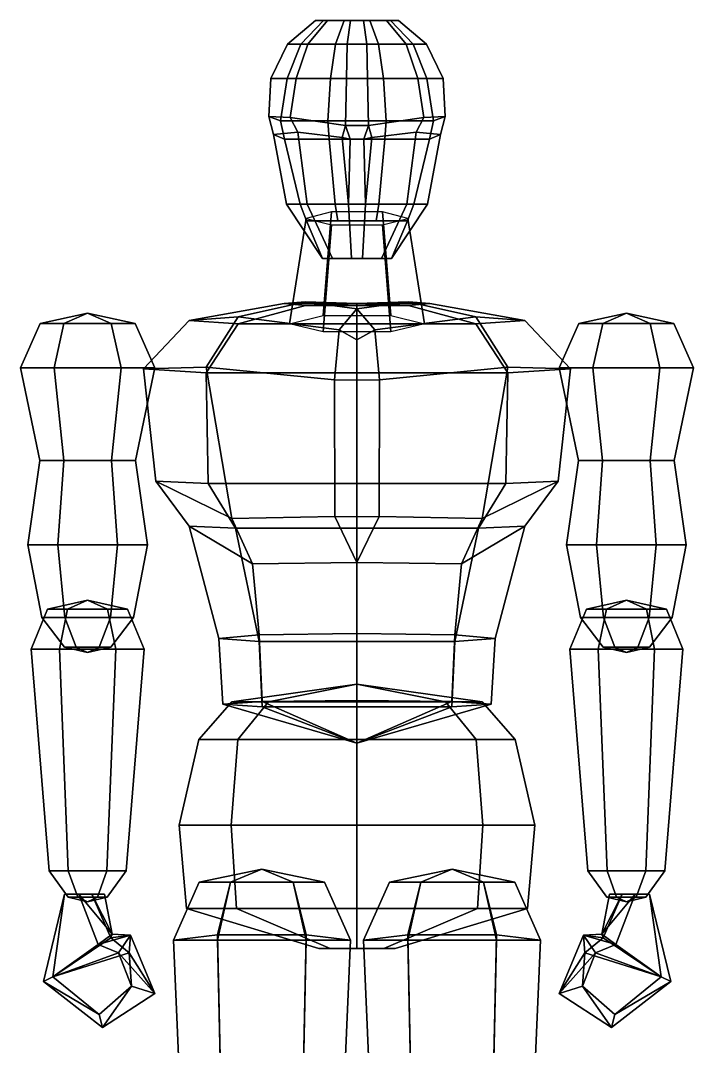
# Model space of a CAD drawing. Header units: metres. Extents: x -4.1 to 4.1, y -15.2 to 7.8.
# Drawn here: x -4.09 to 4.09, y -4.64 to 7.83 of the extents above; entities that cross this region are included whole.
import ezdxf

# ---------------------------------------------------------------- set-up
doc = ezdxf.new("R2010")
doc.units = ezdxf.units.M

msp = doc.modelspace()

# ---------------------------------------------------------------- linework, layer by layer
at = {"layer": 'Combined_Polyset_3'}
for points in [[(3.067669, -2.784787, 0.214142), (2.975338, -3.270659, 0.128485), (3.380209, -2.784787, -0.570153)], [(3.223172, -2.784787, 0.570153), (2.975338, -3.270659, 0.128485), (3.067669, -2.784787, 0.214142)], [(2.989149, -3.314965, 0.570153), (2.975338, -3.270659, 0.128485), (3.223172, -2.784787, 0.570153)], [(3.380209, -2.784787, -0.570153), (2.975338, -3.270659, 0.128485), (3.145138, -3.397065, -0.570153)], [(3.223172, -2.784787, 0.570153), (3.552229, -2.784787, 0.570153), (3.695463, -3.791253, 0.570153), (2.989149, -3.314965, 0.570153)], [(3.145138, -3.397065, -0.570153), (3.695463, -3.791253, -0.570153), (3.552229, -2.784787, -0.570153), (3.380209, -2.784787, -0.570153)], [(3.810403, -3.845945), (3.552229, -2.784787, -0.570153), (3.695463, -3.791253, -0.570153)], [(3.552229, -2.784787, -0.570153), (3.810403, -3.845945), (3.552229, -2.784787)], [(3.695463, -3.791253, 0.570153), (3.552229, -2.784787, 0.570153), (3.810403, -3.845945)], [(3.552229, -2.784787), (3.810403, -3.845945), (3.552229, -2.784787, 0.570153)], [(2.752792, -3.283774), (2.45505, -3.992519), (2.898109, -3.498805, -0.570153)], [(2.766749, -3.498805, 0.570153), (2.45505, -3.992519), (2.752792, -3.283774)], [(2.989149, -3.314965, 0.570153), (2.752792, -3.283774), (2.975338, -3.270659, 0.128485)], [(2.975338, -3.270659, 0.128485), (2.752792, -3.283774), (3.145138, -3.397065, -0.570153)], [(2.766749, -3.498805, 0.570153), (2.752792, -3.283774), (2.989149, -3.314965, 0.570153)], [(3.145138, -3.397065, -0.570153), (2.752792, -3.283774), (2.898109, -3.498805, -0.570153)], [(2.989149, -3.314965, 0.570153), (3.695463, -3.791253, 0.570153), (2.766749, -3.498805, 0.570153)], [(2.898109, -3.498805, -0.570153), (3.695463, -3.791253, -0.570153), (3.145138, -3.397065, -0.570153)], [(2.898109, -3.498805, -0.570153), (2.45505, -3.992519), (2.74047, -3.903032, -0.570153)], [(2.74047, -3.903032, 0.570153), (2.45505, -3.992519), (2.766749, -3.498805, 0.570153)], [(2.766749, -3.498805, 0.570153), (3.695463, -3.791253, 0.570153), (3.131837, -4.246665, 0.570153), (2.74047, -3.903032, 0.570153)], [(2.74047, -3.903032, -0.570153), (3.131837, -4.246665, -0.570153), (3.695463, -3.791253, -0.570153), (2.898109, -3.498805, -0.570153)], [(3.093331, -4.405866), (3.810403, -3.845945), (3.131837, -4.246665, -0.570153)], [(3.131837, -4.246665, 0.570153), (3.810403, -3.845945), (3.093331, -4.405866)], [(3.695463, -3.791253, 0.570153), (3.810403, -3.845945), (3.131837, -4.246665, 0.570153)], [(3.131837, -4.246665, -0.570153), (3.810403, -3.845945), (3.695463, -3.791253, -0.570153)], [(2.45505, -3.992519), (3.093331, -4.405866), (2.74047, -3.903032, -0.570153)], [(2.74047, -3.903032, 0.570153), (3.093331, -4.405866), (2.45505, -3.992519)], [(2.74047, -3.903032, -0.570153), (3.093331, -4.405866), (3.131837, -4.246665, -0.570153)], [(3.131837, -4.246665, 0.570153), (3.093331, -4.405866), (2.74047, -3.903032, 0.570153)]]:
    msp.add_3dface(points, dxfattribs=at)
at = {"layer": 'Combined_Polyset_5'}
for points in [[(-0.357317, 7.831259, 0.550503), (-0.596667, 7.543066, 0.752311), (-0.843616, 7.543066, 0.287052), (-0.505203, 7.831259, 0.237625)], [(-0.505203, 7.831259, 0.237625), (-0.843616, 7.543066, 0.287052), (-0.682499, 7.543066, -0.514927), (-0.408718, 7.831259, -0.301691)], [(-0.408718, 7.831259, -0.301691), (-0.682499, 7.543066, -0.514927), (-0.260692, 7.543066, -0.838714), (-0.156116, 7.831259, -0.519431)], [(-0.080975, 7.831259, 0.80308), (-0.119725, 7.543066, 1.127901), (-0.596667, 7.543066, 0.752311), (-0.357317, 7.831259, 0.550503)], [(-0.505203, 7.831259, 0.237625), (0.505203, 7.831259, 0.237625), (0.357317, 7.831259, 0.550503), (-0.357317, 7.831259, 0.550503)], [(-0.408718, 7.831259, -0.301691), (0.408718, 7.831259, -0.301691), (0.505203, 7.831259, 0.237625), (-0.505203, 7.831259, 0.237625)], [(-0.408718, 7.831259, -0.301691), (-0.156116, 7.831259, -0.519431), (0.156116, 7.831259, -0.519431), (0.408718, 7.831259, -0.301691)], [(-0.357317, 7.831259, 0.550503), (0.357317, 7.831259, 0.550503), (0.080975, 7.831259, 0.80308), (-0.080975, 7.831259, 0.80308)], [(-0.156116, 7.831259, -0.519431), (-0.260692, 7.543066, -0.838714), (0.260692, 7.543066, -0.838714), (0.156116, 7.831259, -0.519431)], [(0.080975, 7.831259, 0.80308), (0.119725, 7.543066, 1.127901), (-0.119725, 7.543066, 1.127901), (-0.080975, 7.831259, 0.80308)], [(0.357317, 7.831259, 0.550503), (0.596667, 7.543066, 0.752311), (0.119725, 7.543066, 1.127901), (0.080975, 7.831259, 0.80308)], [(0.156116, 7.831259, -0.519431), (0.260692, 7.543066, -0.838714), (0.682499, 7.543066, -0.514927), (0.408718, 7.831259, -0.301691)], [(0.505203, 7.831259, 0.237625), (0.843616, 7.543066, 0.287052), (0.596667, 7.543066, 0.752311), (0.357317, 7.831259, 0.550503)], [(0.408718, 7.831259, -0.301691), (0.682499, 7.543066, -0.514927), (0.843616, 7.543066, 0.287052), (0.505203, 7.831259, 0.237625)], [(-0.596667, 7.543066, 0.752311), (-0.740268, 7.128165, 0.867774), (-1.04665, 7.128165, 0.320944), (-0.843616, 7.543066, 0.287052)], [(-0.843616, 7.543066, 0.287052), (-1.04665, 7.128165, 0.320944), (-0.846757, 7.128165, -0.621641), (-0.682499, 7.543066, -0.514927)], [(-0.682499, 7.543066, -0.514927), (-0.846757, 7.128165, -0.621641), (-0.323433, 7.128165, -1.002196), (-0.260692, 7.543066, -0.838714)], [(-0.119725, 7.543066, 1.127901), (-0.128285, 7.128165, 1.309214), (-0.740268, 7.128165, 0.867774), (-0.596667, 7.543066, 0.752311)], [(-0.260692, 7.543066, -0.838714), (-0.323433, 7.128165, -1.002196), (0.323433, 7.128165, -1.002196), (0.260692, 7.543066, -0.838714)], [(0.119725, 7.543066, 1.127901), (0.128285, 7.128165, 1.309214), (-0.128285, 7.128165, 1.309214), (-0.119725, 7.543066, 1.127901)], [(0.596667, 7.543066, 0.752311), (0.740268, 7.128165, 0.867774), (0.128285, 7.128165, 1.309214), (0.119725, 7.543066, 1.127901)], [(0.260692, 7.543066, -0.838714), (0.323433, 7.128165, -1.002196), (0.846757, 7.128165, -0.621641), (0.682499, 7.543066, -0.514927)], [(0.843616, 7.543066, 0.287052), (1.04665, 7.128165, 0.320944), (0.740268, 7.128165, 0.867774), (0.596667, 7.543066, 0.752311)], [(0.682499, 7.543066, -0.514927), (0.846757, 7.128165, -0.621641), (1.04665, 7.128165, 0.320944), (0.843616, 7.543066, 0.287052)], [(-0.740268, 7.128165, 0.867774), (-0.810905, 6.652406, 0.867774), (-1.072979, 6.664079, 0.320944), (-1.04665, 7.128165, 0.320944)], [(-1.04665, 7.128165, 0.320944), (-1.072979, 6.664079, 0.320944), (-0.927555, 6.61064, -0.621641), (-0.846757, 7.128165, -0.621641)], [(-0.846757, 7.128165, -0.621641), (-0.927555, 6.61064, -0.621641), (-0.354295, 6.61064, -1.002196), (-0.323433, 7.128165, -1.002196)], [(-0.128285, 7.128165, 1.309214), (-0.140526, 6.554951, 1.309214), (-0.810905, 6.652406, 0.867774), (-0.740268, 7.128165, 0.867774)], [(-0.323433, 7.128165, -1.002196), (-0.354295, 6.61064, -1.002196), (0.354295, 6.61064, -1.002196), (0.323433, 7.128165, -1.002196)], [(0.128285, 7.128165, 1.309214), (0.140526, 6.554951, 1.309214), (-0.140526, 6.554951, 1.309214), (-0.128285, 7.128165, 1.309214)], [(0.740268, 7.128165, 0.867774), (0.810905, 6.652406, 0.867774), (0.140526, 6.554951, 1.309214), (0.128285, 7.128165, 1.309214)], [(0.323433, 7.128165, -1.002196), (0.354295, 6.61064, -1.002196), (0.927555, 6.61064, -0.621641), (0.846757, 7.128165, -0.621641)], [(1.04665, 7.128165, 0.320944), (1.072979, 6.664079, 0.320944), (0.810905, 6.652406, 0.867774), (0.740268, 7.128165, 0.867774)], [(0.846757, 7.128165, -0.621641), (0.927555, 6.61064, -0.621641), (1.072979, 6.664079, 0.320944), (1.04665, 7.128165, 0.320944)], [(-0.810905, 6.652406, 0.867774), (-0.717733, 6.474648, 0.785706), (-1.014788, 6.444555, 0.301706), (-1.072979, 6.664079, 0.320944)], [(-1.072979, 6.664079, 0.320944), (-1.014788, 6.444555, 0.301706), (-0.882163, 6.391116, -0.621289), (-0.927555, 6.61064, -0.621641)], [(-0.927555, 6.61064, -0.621641), (-0.882163, 6.391116, -0.621289), (-0.336956, 6.391116, -0.898533), (-0.354295, 6.61064, -1.002196)], [(-0.140526, 6.554951, 1.309214), (-0.179148, 6.40966, 1.162), (-0.717733, 6.474648, 0.785706), (-0.810905, 6.652406, 0.867774)], [(-0.354295, 6.61064, -1.002196), (-0.336956, 6.391116, -0.898533), (0.336956, 6.391116, -0.898533), (0.354295, 6.61064, -1.002196)], [(0.810905, 6.652406, 0.867774), (0.717733, 6.474648, 0.785706), (0.179151, 6.409675, 1.162007), (0.140526, 6.554951, 1.309214)], [(0.354295, 6.61064, -1.002196), (0.336956, 6.391116, -0.898533), (0.882163, 6.391116, -0.621289), (0.927555, 6.61064, -0.621641)], [(1.072979, 6.664079, 0.320944), (1.014788, 6.444555, 0.301706), (0.717733, 6.474648, 0.785706), (0.810905, 6.652406, 0.867774)], [(0.927555, 6.61064, -0.621641), (0.882163, 6.391116, -0.621289), (1.014788, 6.444555, 0.301706), (1.072979, 6.664079, 0.320944)], [(-0.140526, 6.554951, 1.309214), (-0.081133, 6.391116, 1.31893), (-0.179148, 6.40966, 1.162)], [(0.140526, 6.554951, 1.309214), (0.081133, 6.391116, 1.31893), (-0.081133, 6.391116, 1.31893), (-0.140526, 6.554951, 1.309214)], [(0.179151, 6.409675, 1.162007), (0.081133, 6.391116, 1.31893), (0.140526, 6.554951, 1.309214)], [(-0.717733, 6.474648, 0.785706), (-0.604353, 5.600919, 0.785706), (-0.854483, 5.600919, 0.301706), (-1.014788, 6.444555, 0.301706)], [(-1.014788, 6.444555, 0.301706), (-0.854483, 5.600919, 0.301706), (-0.691291, 5.600919, -0.423268), (-0.882163, 6.391116, -0.621289)], [(-0.882163, 6.391116, -0.621289), (-0.691291, 5.600919, -0.423268), (-0.26405, 5.600919, -0.629656), (-0.336956, 6.391116, -0.898533)], [(-0.179148, 6.40966, 1.162), (-0.104732, 5.600919, 1.176426), (-0.604353, 5.600919, 0.785706), (-0.717733, 6.474648, 0.785706)], [(-0.336956, 6.391116, -0.898533), (-0.26405, 5.600919, -0.629656), (0.26405, 5.600919, -0.629656), (0.336956, 6.391116, -0.898533)], [(-0.179148, 6.40966, 1.162), (-0.081133, 6.391116, 1.31893), (-0.104732, 5.600919, 1.176426)], [(-0.104732, 5.600919, 1.62175), (-0.104732, 5.600919, 1.176426), (-0.081133, 6.391116, 1.31893)], [(-0.104732, 5.600919, 1.62175), (-0.081133, 6.391116, 1.31893), (0.081133, 6.391116, 1.31893), (0.104732, 5.600919, 1.62175)], [(0.179151, 6.409675, 1.162007), (0.104732, 5.600919, 1.176426), (0.081133, 6.391116, 1.31893)], [(0.104732, 5.600919, 1.176426), (0.104732, 5.600919, 1.62175), (0.081133, 6.391116, 1.31893)], [(0.179151, 6.409675, 1.162007), (0.717733, 6.474648, 0.785706), (0.604353, 5.600919, 0.785706), (0.104732, 5.600919, 1.176426)], [(0.336956, 6.391116, -0.898533), (0.26405, 5.600919, -0.629656), (0.691291, 5.600919, -0.423268), (0.882163, 6.391116, -0.621289)], [(1.014788, 6.444555, 0.301706), (0.854483, 5.600919, 0.301706), (0.604353, 5.600919, 0.785706), (0.717733, 6.474648, 0.785706)], [(0.882163, 6.391116, -0.621289), (0.691291, 5.600919, -0.423268), (0.854483, 5.600919, 0.301706), (1.014788, 6.444555, 0.301706)], [(-0.604353, 5.600919, 0.785706), (-0.296139, 4.94077, 0.772899), (-0.418704, 4.94077, 0.305612), (-0.854483, 5.600919, 0.301706)], [(-0.854483, 5.600919, 0.301706), (-0.418704, 4.94077, 0.305612), (-0.611899, 5.397409, -0.35427), (-0.691291, 5.600919, -0.423268)], [(-0.691291, 5.600919, -0.423268), (-0.611899, 5.397409, -0.35427), (-0.233725, 5.397409, -0.503675), (-0.26405, 5.600919, -0.629656)], [(-0.104732, 5.600919, 1.176426), (-0.067111, 4.94077, 1.064113), (-0.296139, 4.94077, 0.772899), (-0.604353, 5.600919, 0.785706)], [(-0.26405, 5.600919, -0.629656), (-0.233725, 5.397409, -0.503675), (0.233725, 5.397409, -0.503675), (0.26405, 5.600919, -0.629656)], [(-0.104732, 5.600919, 1.62175), (0.104732, 5.600919, 1.62175), (0.104732, 5.600919, 1.176426), (-0.104732, 5.600919, 1.176426)], [(0.104732, 5.600919, 1.176426), (0.067111, 4.94077, 1.064113), (-0.067111, 4.94077, 1.064113), (-0.104732, 5.600919, 1.176426)], [(0.604353, 5.600919, 0.785706), (0.296139, 4.94077, 0.772899), (0.067111, 4.94077, 1.064113), (0.104732, 5.600919, 1.176426)], [(0.26405, 5.600919, -0.629656), (0.233725, 5.397409, -0.503675), (0.611899, 5.397409, -0.35427), (0.691291, 5.600919, -0.423268)], [(0.854483, 5.600919, 0.301706), (0.418704, 4.94077, 0.305612), (0.296139, 4.94077, 0.772899), (0.604353, 5.600919, 0.785706)], [(0.691291, 5.600919, -0.423268), (0.611899, 5.397409, -0.35427), (0.418704, 4.94077, 0.305612), (0.854483, 5.600919, 0.301706)], [(-0.418704, 4.94077, 0.305612), (0.418704, 4.94077, 0.305612), (0.611899, 5.397409, -0.35427), (-0.611899, 5.397409, -0.35427)], [(-0.611899, 5.397409, -0.35427), (0.611899, 5.397409, -0.35427), (0.233725, 5.397409, -0.503675), (-0.233725, 5.397409, -0.503675)], [(-0.296139, 4.94077, 0.772899), (0.296139, 4.94077, 0.772899), (0.418704, 4.94077, 0.305612), (-0.418704, 4.94077, 0.305612)], [(-0.067111, 4.94077, 1.064113), (0.067111, 4.94077, 1.064113), (0.296139, 4.94077, 0.772899), (-0.296139, 4.94077, 0.772899)]]:
    msp.add_3dface(points, dxfattribs=at)
at = {"layer": 'Combined_Polyset_6'}
for points in [[(-3.695434, -3.791253, -0.570153), (-3.5522, -2.784787, -0.570153), (-3.810374, -3.845945)], [(-3.5522, -2.784787), (-3.810374, -3.845945), (-3.5522, -2.784787, -0.570153)], [(-3.810374, -3.845945), (-3.5522, -2.784787, 0.570153), (-3.695434, -3.791253, 0.570153)], [(-3.5522, -2.784787, 0.570153), (-3.810374, -3.845945), (-3.5522, -2.784787)], [(-2.98912, -3.314965, 0.570153), (-3.695434, -3.791253, 0.570153), (-3.5522, -2.784787, 0.570153), (-3.223143, -2.784787, 0.570153)], [(-3.38018, -2.784787, -0.570153), (-3.5522, -2.784787, -0.570153), (-3.695434, -3.791253, -0.570153), (-3.145109, -3.397065, -0.570153)], [(-3.38018, -2.784787, -0.570153), (-2.975309, -3.270659, 0.128485), (-3.067639, -2.784787, 0.214142)], [(-3.145109, -3.397065, -0.570153), (-2.975309, -3.270659, 0.128485), (-3.38018, -2.784787, -0.570153)], [(-3.067639, -2.784787, 0.214142), (-2.975309, -3.270659, 0.128485), (-3.223143, -2.784787, 0.570153)], [(-3.223143, -2.784787, 0.570153), (-2.975309, -3.270659, 0.128485), (-2.98912, -3.314965, 0.570153)], [(-2.76672, -3.498805, 0.570153), (-3.695434, -3.791253, 0.570153), (-2.98912, -3.314965, 0.570153)], [(-3.145109, -3.397065, -0.570153), (-2.752763, -3.283774), (-2.975309, -3.270659, 0.128485)], [(-2.89808, -3.498805, -0.570153), (-2.752763, -3.283774), (-3.145109, -3.397065, -0.570153)], [(-2.975309, -3.270659, 0.128485), (-2.752763, -3.283774), (-2.98912, -3.314965, 0.570153)], [(-2.98912, -3.314965, 0.570153), (-2.752763, -3.283774), (-2.76672, -3.498805, 0.570153)], [(-2.89808, -3.498805, -0.570153), (-2.455022, -3.992519), (-2.752763, -3.283774)], [(-2.752763, -3.283774), (-2.455022, -3.992519), (-2.76672, -3.498805, 0.570153)], [(-3.145109, -3.397065, -0.570153), (-3.695434, -3.791253, -0.570153), (-2.89808, -3.498805, -0.570153)], [(-2.740441, -3.903032, 0.570153), (-3.131808, -4.246665, 0.570153), (-3.695434, -3.791253, 0.570153), (-2.76672, -3.498805, 0.570153)], [(-2.89808, -3.498805, -0.570153), (-3.695434, -3.791253, -0.570153), (-3.131808, -4.246665, -0.570153), (-2.740441, -3.903032, -0.570153)], [(-2.740441, -3.903032, -0.570153), (-2.455022, -3.992519), (-2.89808, -3.498805, -0.570153)], [(-2.76672, -3.498805, 0.570153), (-2.455022, -3.992519), (-2.740441, -3.903032, 0.570153)], [(-3.131808, -4.246665, 0.570153), (-3.810374, -3.845945), (-3.695434, -3.791253, 0.570153)], [(-3.695434, -3.791253, -0.570153), (-3.810374, -3.845945), (-3.131808, -4.246665, -0.570153)], [(-3.131808, -4.246665, -0.570153), (-3.810374, -3.845945), (-3.093302, -4.405866)], [(-3.093302, -4.405866), (-3.810374, -3.845945), (-3.131808, -4.246665, 0.570153)], [(-3.131808, -4.246665, -0.570153), (-3.093302, -4.405866), (-2.740441, -3.903032, -0.570153)], [(-2.740441, -3.903032, 0.570153), (-3.093302, -4.405866), (-3.131808, -4.246665, 0.570153)], [(-2.740441, -3.903032, -0.570153), (-3.093302, -4.405866), (-2.455022, -3.992519)], [(-2.455022, -3.992519), (-3.093302, -4.405866), (-2.740441, -3.903032, 0.570153)]]:
    msp.add_3dface(points, dxfattribs=at)
at = {"layer": 'revolve_10'}
for points in [[(1.155005, -2.481818), (0.774837, -2.64082, 0.609552), (0.394669, -2.64082)], [(1.155005, -2.481818), (0.394669, -2.64082), (0.774837, -2.64082, -0.609552)], [(1.155005, -2.481818), (1.535173, -2.64082, 0.609552), (0.774837, -2.64082, 0.609552)], [(1.155005, -2.481818), (0.774837, -2.64082, -0.609552), (1.535173, -2.64082, -0.609552)], [(1.155005, -2.481818), (1.91534, -2.64082), (1.535173, -2.64082, 0.609552)], [(1.155005, -2.481818), (1.535173, -2.64082, -0.609552), (1.91534, -2.64082)], [(0.394669, -2.64082), (0.774837, -2.64082, 0.609552), (0.617366, -3.344669, 0.862036), (0.079728, -3.344669)], [(0.774837, -2.64082, -0.609552), (0.394669, -2.64082), (0.079728, -3.344669), (0.617366, -3.281493, -1.328774)], [(0.774837, -2.64082, 0.609552), (1.535173, -2.64082, 0.609552), (1.692643, -3.344669, 0.862036), (0.617366, -3.344669, 0.862036)], [(1.535173, -2.64082, -0.609552), (0.774837, -2.64082, -0.609552), (0.617366, -3.281493, -1.328774), (1.692643, -3.281493, -1.328774)], [(1.535173, -2.64082, 0.609552), (1.91534, -2.64082), (2.230282, -3.344669), (1.692643, -3.344669, 0.862036)], [(1.91534, -2.64082), (1.535173, -2.64082, -0.609552), (1.692643, -3.281493, -1.328774), (2.230282, -3.344669)], [(0.617366, -3.281493, -1.328774), (0.079728, -3.344669), (0.212503, -6.43517), (0.683754, -6.43517, -1.000927)], [(0.079728, -3.344669), (0.617366, -3.344669, 0.862036), (0.683754, -6.43517, 0.767558), (0.212503, -6.43517)], [(1.692643, -3.281493, -1.328774), (0.617366, -3.281493, -1.328774), (0.683754, -6.43517, -1.000927), (1.626256, -6.43517, -1.000927)], [(0.617366, -3.344669, 0.862036), (1.692643, -3.344669, 0.862036), (1.626256, -6.43517, 0.767558), (0.683754, -6.43517, 0.767558)], [(2.230282, -3.344669), (1.692643, -3.281493, -1.328774), (1.626256, -6.43517, -1.000927), (2.097506, -6.43517)], [(1.692643, -3.344669, 0.862036), (2.230282, -3.344669), (2.097506, -6.43517), (1.626256, -6.43517, 0.767558)]]:
    msp.add_3dface(points, dxfattribs=at)
at = {"layer": 'revolve_13'}
for points in [[(3.272513, 0.787999), (3.029859, 0.678366, 0.42029), (2.787204, 0.678366)], [(3.272513, 0.787999), (2.787204, 0.678366), (3.029859, 0.678366, -0.42029)], [(3.272513, 0.787999), (3.515168, 0.678366, 0.42029), (3.029859, 0.678366, 0.42029)], [(3.272513, 0.787999), (3.029859, 0.678366, -0.42029), (3.515168, 0.678366, -0.42029)], [(3.272513, 0.787999), (3.757823, 0.678366), (3.515168, 0.678366, 0.42029)], [(3.272513, 0.787999), (3.515168, 0.678366, -0.42029), (3.757823, 0.678366)], [(2.787204, 0.678366), (3.029859, 0.678366, 0.42029), (2.929348, 0.193057, 0.59438), (2.586182, 0.193057)], [(3.029859, 0.678366, -0.42029), (2.787204, 0.678366), (2.586182, 0.193057), (2.929348, 0.193057, -0.59438)], [(3.029859, 0.678366, 0.42029), (3.515168, 0.678366, 0.42029), (3.615679, 0.193057, 0.59438), (2.929348, 0.193057, 0.59438)], [(3.515168, 0.678366, -0.42029), (3.029859, 0.678366, -0.42029), (2.929348, 0.193057, -0.59438), (3.615679, 0.193057, -0.59438)], [(3.515168, 0.678366, 0.42029), (3.757823, 0.678366), (3.958845, 0.193057), (3.615679, 0.193057, 0.59438)], [(3.757823, 0.678366), (3.515168, 0.678366, -0.42029), (3.615679, 0.193057, -0.59438), (3.958845, 0.193057)], [(2.586182, 0.193057), (2.929348, 0.193057, 0.59438), (3.038124, -2.500379, 0.405975), (2.803734, -2.500379)], [(2.929348, 0.193057, -0.59438), (2.586182, 0.193057), (2.803734, -2.500379), (3.038124, -2.500379, -0.405975)], [(2.929348, 0.193057, 0.59438), (3.615679, 0.193057, 0.59438), (3.506903, -2.500379, 0.405975), (3.038124, -2.500379, 0.405975)], [(3.615679, 0.193057, -0.59438), (2.929348, 0.193057, -0.59438), (3.038124, -2.500379, -0.405975), (3.506903, -2.500379, -0.405975)], [(3.615679, 0.193057, 0.59438), (3.958845, 0.193057), (3.741293, -2.500379), (3.506903, -2.500379, 0.405975)], [(3.958845, 0.193057), (3.615679, 0.193057, -0.59438), (3.506903, -2.500379, -0.405975), (3.741293, -2.500379)], [(2.803734, -2.500379), (3.038124, -2.500379, 0.405975), (3.154176, -2.82318, 0.204966), (3.03584, -2.82318)], [(3.038124, -2.500379, -0.405975), (2.803734, -2.500379), (3.03584, -2.82318), (3.154176, -2.82318, -0.204966)], [(3.506903, -2.500379, -0.405975), (3.038124, -2.500379, -0.405975), (3.154176, -2.82318, -0.204966), (3.39085, -2.82318, -0.204966)], [(3.038124, -2.500379, 0.405975), (3.506903, -2.500379, 0.405975), (3.39085, -2.82318, 0.204966), (3.154176, -2.82318, 0.204966)], [(3.506903, -2.500379, 0.405975), (3.741293, -2.500379), (3.509187, -2.82318), (3.39085, -2.82318, 0.204966)], [(3.741293, -2.500379), (3.506903, -2.500379, -0.405975), (3.39085, -2.82318, -0.204966), (3.509187, -2.82318)], [(3.03584, -2.82318), (3.154176, -2.82318, 0.204966), (3.272513, -2.880652)], [(3.154176, -2.82318, -0.204966), (3.03584, -2.82318), (3.272513, -2.880652)], [(3.39085, -2.82318, -0.204966), (3.154176, -2.82318, -0.204966), (3.272513, -2.880652)], [(3.154176, -2.82318, 0.204966), (3.39085, -2.82318, 0.204966), (3.272513, -2.880652)], [(3.39085, -2.82318, 0.204966), (3.509187, -2.82318), (3.272513, -2.880652)], [(3.509187, -2.82318), (3.39085, -2.82318, -0.204966), (3.272513, -2.880652)]]:
    msp.add_3dface(points, dxfattribs=at)
at = {"layer": 'revolve_19'}
for points in [[(0, -0.232992), (-1.07613, -0.44688, 1.004834), (-1.521877, -0.44688)], [(0, -0.232992), (-1.521877, -0.44688), (-1.07613, -0.44688, -0.684003)], [(0, -0.232992), (1.07613, -0.44688, 1.004834), (-1.07613, -0.44688, 1.004834)], [(0, -0.232992), (-1.07613, -0.44688, -0.684003), (0, -0.44688, -0.880215)], [(0, -0.232992), (1.521877, -0.44688), (1.07613, -0.44688, 1.004834)], [(0, -0.232992), (0, -0.44688, -0.880215), (1.07613, -0.44688, -0.684003)], [(0, -0.232992), (1.07613, -0.44688, -0.684003), (1.521877, -0.44688)], [(-1.521877, -0.44688), (-1.07613, -0.44688, 1.004834), (-1.449124, -0.906773, 1.128293), (-1.920239, -0.906773)], [(-1.07613, -0.44688, -0.684003), (-1.521877, -0.44688), (-1.920239, -0.906773), (-1.449124, -0.906773, -0.985702)], [(-1.07613, -0.44688, 1.004834), (1.07613, -0.44688, 1.004834), (1.449124, -0.906773, 1.128293), (-1.449124, -0.906773, 1.128293)], [(0, -0.44688, -0.880215), (-1.07613, -0.44688, -0.684003), (-1.449124, -0.906773, -0.985702), (0, -0.906773, -1.265118)], [(1.07613, -0.44688, -0.684003), (0, -0.44688, -0.880215), (0, -0.906773, -1.265118), (1.449124, -0.906773, -0.985702)], [(1.07613, -0.44688, 1.004834), (1.521877, -0.44688), (1.920239, -0.906773), (1.449124, -0.906773, 1.128293)], [(1.521877, -0.44688), (1.07613, -0.44688, -0.684003), (1.449124, -0.906773, -0.985702), (1.920239, -0.906773)], [(-1.920239, -0.906773), (-1.449124, -0.906773, 1.128293), (-1.526937, -1.948639, 1.05676), (-2.159415, -1.948639)], [(-1.449124, -0.906773, -0.985702), (-1.920239, -0.906773), (-2.159415, -1.948639), (-1.526937, -1.948639, -1.163704)], [(-1.449124, -0.906773, 1.128293), (1.449124, -0.906773, 1.128293), (1.526937, -1.948639, 1.05676), (-1.526937, -1.948639, 1.05676)], [(0, -0.906773, -1.265118), (-1.449124, -0.906773, -0.985702), (-1.526937, -1.948639, -1.163704), (0, -1.948639, -1.549965)], [(1.449124, -0.906773, -0.985702), (0, -0.906773, -1.265118), (0, -1.948639, -1.549965), (1.526937, -1.948639, -1.163704)], [(1.449124, -0.906773, 1.128293), (1.920239, -0.906773), (2.159415, -1.948639), (1.526937, -1.948639, 1.05676)], [(1.920239, -0.906773), (1.449124, -0.906773, -0.985702), (1.526937, -1.948639, -1.163704), (2.159415, -1.948639)], [(-2.159415, -1.948639), (-1.526937, -1.948639, 1.05676), (-1.463618, -2.959198, 0.801194), (-2.069868, -2.959198)], [(-1.526937, -1.948639, -1.163704), (-2.159415, -1.948639), (-2.069868, -2.959198), (-1.463618, -2.959198, -1.086377)], [(-1.526937, -1.948639, 1.05676), (1.526937, -1.948639, 1.05676), (1.463618, -2.959198, 0.801194), (-1.463618, -2.959198, 0.801194)], [(0, -1.948639, -1.549965), (-1.526937, -1.948639, -1.163704), (-1.463618, -2.959198, -1.086377), (0, -2.959198, -1.47119)], [(1.526937, -1.948639, -1.163704), (0, -1.948639, -1.549965), (0, -2.959198, -1.47119), (1.463618, -2.959198, -1.086377)], [(1.526937, -1.948639, 1.05676), (2.159415, -1.948639), (2.069868, -2.959198), (1.463618, -2.959198, 0.801194)], [(2.159415, -1.948639), (1.526937, -1.948639, -1.163704), (1.463618, -2.959198, -1.086377), (2.069868, -2.959198)], [(-2.069868, -2.959198), (-1.463618, -2.959198, 0.801194), (-0.327487, -3.44688, 0.299794), (-0.463136, -3.44688)], [(-1.463618, -2.959198, -1.086377), (-2.069868, -2.959198), (-0.463136, -3.44688), (-0.327487, -3.44688, -0.299794)], [(-1.463618, -2.959198, 0.801194), (1.463618, -2.959198, 0.801194), (0.327487, -3.44688, 0.299794), (-0.327487, -3.44688, 0.299794)], [(0, -2.959198, -1.47119), (-1.463618, -2.959198, -1.086377), (-0.327487, -3.44688, -0.299794), (0, -3.44688, -0.423973)], [(1.463618, -2.959198, -1.086377), (0, -2.959198, -1.47119), (0, -3.44688, -0.423973), (0.327487, -3.44688, -0.299794)], [(1.463618, -2.959198, 0.801194), (2.069868, -2.959198), (0.463136, -3.44688), (0.327487, -3.44688, 0.299794)], [(2.069868, -2.959198), (1.463618, -2.959198, -1.086377), (0.327487, -3.44688, -0.299794), (0.463136, -3.44688)], [(-0.327487, -3.44688, -0.299794), (-0.463136, -3.44688), (0, -3.44688)], [(-0.463136, -3.44688), (-0.327487, -3.44688, 0.299794), (0, -3.44688)], [(0, -3.44688, -0.423973), (-0.327487, -3.44688, -0.299794), (0, -3.44688)], [(-0.327487, -3.44688, 0.299794), (0.327487, -3.44688, 0.299794), (0, -3.44688)], [(0.327487, -3.44688, -0.299794), (0, -3.44688, -0.423973), (0, -3.44688)], [(0.463136, -3.44688), (0.327487, -3.44688, -0.299794), (0, -3.44688)], [(0.327487, -3.44688, 0.299794), (0.463136, -3.44688), (0, -3.44688)]]:
    msp.add_3dface(points, dxfattribs=at)
at = {"layer": 'revolve_23'}
for points in [[(-1.155, -2.481818), (-1.535168, -2.64082, 0.609552), (-1.915336, -2.64082)], [(-1.155, -2.481818), (-1.915336, -2.64082), (-1.535168, -2.64082, -0.609552)], [(-1.155, -2.481818), (-0.774832, -2.64082, 0.609552), (-1.535168, -2.64082, 0.609552)], [(-1.155, -2.481818), (-1.535168, -2.64082, -0.609552), (-0.774832, -2.64082, -0.609552)], [(-1.155, -2.481818), (-0.394664, -2.64082), (-0.774832, -2.64082, 0.609552)], [(-1.155, -2.481818), (-0.774832, -2.64082, -0.609552), (-0.394664, -2.64082)], [(-1.915336, -2.64082), (-1.535168, -2.64082, 0.609552), (-1.692639, -3.344669, 0.862036), (-2.230277, -3.344669)], [(-1.535168, -2.64082, -0.609552), (-1.915336, -2.64082), (-2.230277, -3.344669), (-1.692639, -3.281493, -1.328774)], [(-1.535168, -2.64082, 0.609552), (-0.774832, -2.64082, 0.609552), (-0.617362, -3.344669, 0.862036), (-1.692639, -3.344669, 0.862036)], [(-0.774832, -2.64082, -0.609552), (-1.535168, -2.64082, -0.609552), (-1.692639, -3.281493, -1.328774), (-0.617362, -3.281493, -1.328774)], [(-0.774832, -2.64082, 0.609552), (-0.394664, -2.64082), (-0.079723, -3.344669), (-0.617362, -3.344669, 0.862036)], [(-0.394664, -2.64082), (-0.774832, -2.64082, -0.609552), (-0.617362, -3.281493, -1.328774), (-0.079723, -3.344669)], [(-1.692639, -3.281493, -1.328774), (-2.230277, -3.344669), (-2.097501, -6.43517), (-1.626251, -6.43517, -1.000927)], [(-2.230277, -3.344669), (-1.692639, -3.344669, 0.862036), (-1.626251, -6.43517, 0.767558), (-2.097501, -6.43517)], [(-0.617362, -3.281493, -1.328774), (-1.692639, -3.281493, -1.328774), (-1.626251, -6.43517, -1.000927), (-0.683749, -6.43517, -1.000927)], [(-1.692639, -3.344669, 0.862036), (-0.617362, -3.344669, 0.862036), (-0.683749, -6.43517, 0.767558), (-1.626251, -6.43517, 0.767558)], [(-0.079723, -3.344669), (-0.617362, -3.281493, -1.328774), (-0.683749, -6.43517, -1.000927), (-0.212499, -6.43517)], [(-0.617362, -3.344669, 0.862036), (-0.079723, -3.344669), (-0.212499, -6.43517), (-0.683749, -6.43517, 0.767558)]]:
    msp.add_3dface(points, dxfattribs=at)
at = {"layer": 'revolve_26'}
for points in [[(-3.2725, 4.273745), (-3.56062, 4.151321, 0.499039), (-3.848741, 4.151321)], [(-3.2725, 4.273745), (-3.848741, 4.151321), (-3.56062, 4.151321, -0.499039)], [(-3.2725, 4.273745), (-2.98438, 4.151321, 0.499039), (-3.56062, 4.151321, 0.499039)], [(-3.2725, 4.273745), (-3.56062, 4.151321, -0.499039), (-2.98438, 4.151321, -0.499039)], [(-3.2725, 4.273745), (-2.696259, 4.151321), (-2.98438, 4.151321, 0.499039)], [(-3.2725, 4.273745), (-2.98438, 4.151321, -0.499039), (-2.696259, 4.151321)], [(-3.848741, 4.151321), (-3.56062, 4.151321, 0.499039), (-3.679963, 3.60939, 0.705747), (-4.087427, 3.60939)], [(-3.56062, 4.151321, -0.499039), (-3.848741, 4.151321), (-4.087427, 3.60939), (-3.679963, 3.60939, -0.705747)], [(-3.56062, 4.151321, 0.499039), (-2.98438, 4.151321, 0.499039), (-2.865036, 3.60939, 0.705747), (-3.679963, 3.60939, 0.705747)], [(-2.98438, 4.151321, -0.499039), (-3.56062, 4.151321, -0.499039), (-3.679963, 3.60939, -0.705747), (-2.865036, 3.60939, -0.705747)], [(-2.98438, 4.151321, 0.499039), (-2.696259, 4.151321), (-2.457573, 3.60939), (-2.865036, 3.60939, 0.705747)], [(-2.696259, 4.151321), (-2.98438, 4.151321, -0.499039), (-2.865036, 3.60939, -0.705747), (-2.457573, 3.60939)], [(-4.087427, 3.60939), (-3.679963, 3.60939, 0.705747), (-3.563174, 2.486447, 0.503462), (-3.853848, 2.486447)], [(-3.679963, 3.60939, -0.705747), (-4.087427, 3.60939), (-3.853848, 2.486447), (-3.563174, 2.486447, -0.503462)], [(-3.679963, 3.60939, 0.705747), (-2.865036, 3.60939, 0.705747), (-2.981826, 2.486447, 0.503462), (-3.563174, 2.486447, 0.503462)], [(-2.865036, 3.60939, -0.705747), (-3.679963, 3.60939, -0.705747), (-3.563174, 2.486447, -0.503462), (-2.981826, 2.486447, -0.503462)], [(-2.865036, 3.60939, 0.705747), (-2.457573, 3.60939), (-2.691152, 2.486447), (-2.981826, 2.486447, 0.503462)], [(-2.457573, 3.60939), (-2.865036, 3.60939, -0.705747), (-2.981826, 2.486447, -0.503462), (-2.691152, 2.486447)], [(-3.853848, 2.486447), (-3.563174, 2.486447, 0.503462), (-3.635306, 1.460001, 0.628398), (-3.998112, 1.460001)], [(-3.563174, 2.486447, -0.503462), (-3.853848, 2.486447), (-3.998112, 1.460001), (-3.635306, 1.460001, -0.628398)], [(-3.563174, 2.486447, 0.503462), (-2.981826, 2.486447, 0.503462), (-2.909694, 1.460001, 0.628398), (-3.635306, 1.460001, 0.628398)], [(-2.981826, 2.486447, -0.503462), (-3.563174, 2.486447, -0.503462), (-3.635306, 1.460001, -0.628398), (-2.909694, 1.460001, -0.628398)], [(-2.981826, 2.486447, 0.503462), (-2.691152, 2.486447), (-2.546888, 1.460001), (-2.909694, 1.460001, 0.628398)], [(-2.691152, 2.486447), (-2.981826, 2.486447, -0.503462), (-2.909694, 1.460001, -0.628398), (-2.546888, 1.460001)], [(-3.998112, 1.460001), (-3.635306, 1.460001, 0.628398), (-3.550596, 0.575944, 0.481676), (-3.828691, 0.575944)], [(-3.635306, 1.460001, -0.628398), (-3.998112, 1.460001), (-3.828691, 0.575944), (-3.550596, 0.575944, -0.481676)], [(-3.635306, 1.460001, 0.628398), (-2.909694, 1.460001, 0.628398), (-2.994405, 0.575944, 0.481676), (-3.550596, 0.575944, 0.481676)], [(-2.909694, 1.460001, -0.628398), (-3.635306, 1.460001, -0.628398), (-3.550596, 0.575944, -0.481676), (-2.994405, 0.575944, -0.481676)], [(-2.909694, 1.460001, 0.628398), (-2.546888, 1.460001), (-2.716309, 0.575944), (-2.994405, 0.575944, 0.481676)], [(-2.546888, 1.460001), (-2.909694, 1.460001, -0.628398), (-2.994405, 0.575944, -0.481676), (-2.716309, 0.575944)], [(-3.828691, 0.575944), (-3.550596, 0.575944, 0.481676), (-3.412903, 0.215755, 0.243185), (-3.553306, 0.215755)], [(-3.550596, 0.575944, -0.481676), (-3.828691, 0.575944), (-3.553306, 0.215755), (-3.412903, 0.215755, -0.243185)], [(-3.550596, 0.575944, 0.481676), (-2.994405, 0.575944, 0.481676), (-3.132097, 0.215755, 0.243185), (-3.412903, 0.215755, 0.243185)], [(-2.994405, 0.575944, -0.481676), (-3.550596, 0.575944, -0.481676), (-3.412903, 0.215755, -0.243185), (-3.132097, 0.215755, -0.243185)], [(-2.994405, 0.575944, 0.481676), (-2.716309, 0.575944), (-2.991694, 0.215755), (-3.132097, 0.215755, 0.243185)], [(-2.716309, 0.575944), (-2.994405, 0.575944, -0.481676), (-3.132097, 0.215755, -0.243185), (-2.991694, 0.215755)], [(-3.553306, 0.215755), (-3.412903, 0.215755, 0.243185), (-3.2725, 0.151625)], [(-3.412903, 0.215755, -0.243185), (-3.553306, 0.215755), (-3.2725, 0.151625)], [(-3.412903, 0.215755, 0.243185), (-3.132097, 0.215755, 0.243185), (-3.2725, 0.151625)], [(-3.132097, 0.215755, -0.243185), (-3.412903, 0.215755, -0.243185), (-3.2725, 0.151625)], [(-3.132097, 0.215755, 0.243185), (-2.991694, 0.215755), (-3.2725, 0.151625)], [(-2.991694, 0.215755), (-3.132097, 0.215755, -0.243185), (-3.2725, 0.151625)]]:
    msp.add_3dface(points, dxfattribs=at)
at = {"layer": 'revolve_27'}
for points in [[(-3.2725, 0.787999), (-3.515155, 0.678366, 0.42029), (-3.75781, 0.678366)], [(-3.2725, 0.787999), (-3.75781, 0.678366), (-3.515155, 0.678366, -0.42029)], [(-3.2725, 0.787999), (-3.029845, 0.678366, 0.42029), (-3.515155, 0.678366, 0.42029)], [(-3.2725, 0.787999), (-3.515155, 0.678366, -0.42029), (-3.029845, 0.678366, -0.42029)], [(-3.2725, 0.787999), (-2.78719, 0.678366), (-3.029845, 0.678366, 0.42029)], [(-3.2725, 0.787999), (-3.029845, 0.678366, -0.42029), (-2.78719, 0.678366)], [(-3.75781, 0.678366), (-3.515155, 0.678366, 0.42029), (-3.615666, 0.193057, 0.59438), (-3.958831, 0.193057)], [(-3.515155, 0.678366, -0.42029), (-3.75781, 0.678366), (-3.958831, 0.193057), (-3.615666, 0.193057, -0.59438)], [(-3.515155, 0.678366, 0.42029), (-3.029845, 0.678366, 0.42029), (-2.929334, 0.193057, 0.59438), (-3.615666, 0.193057, 0.59438)], [(-3.029845, 0.678366, -0.42029), (-3.515155, 0.678366, -0.42029), (-3.615666, 0.193057, -0.59438), (-2.929334, 0.193057, -0.59438)], [(-3.029845, 0.678366, 0.42029), (-2.78719, 0.678366), (-2.586169, 0.193057), (-2.929334, 0.193057, 0.59438)], [(-2.78719, 0.678366), (-3.029845, 0.678366, -0.42029), (-2.929334, 0.193057, -0.59438), (-2.586169, 0.193057)], [(-3.958831, 0.193057), (-3.615666, 0.193057, 0.59438), (-3.50689, -2.500379, 0.405975), (-3.74128, -2.500379)], [(-3.615666, 0.193057, -0.59438), (-3.958831, 0.193057), (-3.74128, -2.500379), (-3.50689, -2.500379, -0.405975)], [(-3.615666, 0.193057, 0.59438), (-2.929334, 0.193057, 0.59438), (-3.03811, -2.500379, 0.405975), (-3.50689, -2.500379, 0.405975)], [(-2.929334, 0.193057, -0.59438), (-3.615666, 0.193057, -0.59438), (-3.50689, -2.500379, -0.405975), (-3.03811, -2.500379, -0.405975)], [(-2.929334, 0.193057, 0.59438), (-2.586169, 0.193057), (-2.80372, -2.500379), (-3.03811, -2.500379, 0.405975)], [(-2.586169, 0.193057), (-2.929334, 0.193057, -0.59438), (-3.03811, -2.500379, -0.405975), (-2.80372, -2.500379)], [(-3.74128, -2.500379), (-3.50689, -2.500379, 0.405975), (-3.390837, -2.82318, 0.204966), (-3.509174, -2.82318)], [(-3.50689, -2.500379, -0.405975), (-3.74128, -2.500379), (-3.509174, -2.82318), (-3.390837, -2.82318, -0.204966)], [(-3.03811, -2.500379, -0.405975), (-3.50689, -2.500379, -0.405975), (-3.390837, -2.82318, -0.204966), (-3.154163, -2.82318, -0.204966)], [(-3.50689, -2.500379, 0.405975), (-3.03811, -2.500379, 0.405975), (-3.154163, -2.82318, 0.204966), (-3.390837, -2.82318, 0.204966)], [(-3.03811, -2.500379, 0.405975), (-2.80372, -2.500379), (-3.035826, -2.82318), (-3.154163, -2.82318, 0.204966)], [(-2.80372, -2.500379), (-3.03811, -2.500379, -0.405975), (-3.154163, -2.82318, -0.204966), (-3.035826, -2.82318)], [(-3.509174, -2.82318), (-3.390837, -2.82318, 0.204966), (-3.2725, -2.880652)], [(-3.390837, -2.82318, -0.204966), (-3.509174, -2.82318), (-3.2725, -2.880652)], [(-3.154163, -2.82318, -0.204966), (-3.390837, -2.82318, -0.204966), (-3.2725, -2.880652)], [(-3.390837, -2.82318, 0.204966), (-3.154163, -2.82318, 0.204966), (-3.2725, -2.880652)], [(-3.154163, -2.82318, 0.204966), (-3.035826, -2.82318), (-3.2725, -2.880652)], [(-3.035826, -2.82318), (-3.154163, -2.82318, -0.204966), (-3.2725, -2.880652)]]:
    msp.add_3dface(points, dxfattribs=at)
at = {"layer": 'revolve_3'}
for points in [[(3.272513, 4.273745), (2.984393, 4.151321, 0.499039), (2.696273, 4.151321)], [(3.272513, 4.273745), (2.696273, 4.151321), (2.984393, 4.151321, -0.499039)], [(3.272513, 4.273745), (3.560634, 4.151321, 0.499039), (2.984393, 4.151321, 0.499039)], [(3.272513, 4.273745), (2.984393, 4.151321, -0.499039), (3.560634, 4.151321, -0.499039)], [(3.272513, 4.273745), (3.848754, 4.151321), (3.560634, 4.151321, 0.499039)], [(3.272513, 4.273745), (3.560634, 4.151321, -0.499039), (3.848754, 4.151321)], [(2.696273, 4.151321), (2.984393, 4.151321, 0.499039), (2.86505, 3.60939, 0.705747), (2.457587, 3.60939)], [(2.984393, 4.151321, -0.499039), (2.696273, 4.151321), (2.457587, 3.60939), (2.86505, 3.60939, -0.705747)], [(2.984393, 4.151321, 0.499039), (3.560634, 4.151321, 0.499039), (3.679977, 3.60939, 0.705747), (2.86505, 3.60939, 0.705747)], [(3.560634, 4.151321, -0.499039), (2.984393, 4.151321, -0.499039), (2.86505, 3.60939, -0.705747), (3.679977, 3.60939, -0.705747)], [(3.560634, 4.151321, 0.499039), (3.848754, 4.151321), (4.08744, 3.60939), (3.679977, 3.60939, 0.705747)], [(3.848754, 4.151321), (3.560634, 4.151321, -0.499039), (3.679977, 3.60939, -0.705747), (4.08744, 3.60939)], [(2.457587, 3.60939), (2.86505, 3.60939, 0.705747), (2.981839, 2.486447, 0.503462), (2.691165, 2.486447)], [(2.86505, 3.60939, -0.705747), (2.457587, 3.60939), (2.691165, 2.486447), (2.981839, 2.486447, -0.503462)], [(2.86505, 3.60939, 0.705747), (3.679977, 3.60939, 0.705747), (3.563188, 2.486447, 0.503462), (2.981839, 2.486447, 0.503462)], [(3.679977, 3.60939, -0.705747), (2.86505, 3.60939, -0.705747), (2.981839, 2.486447, -0.503462), (3.563188, 2.486447, -0.503462)], [(3.679977, 3.60939, 0.705747), (4.08744, 3.60939), (3.853862, 2.486447), (3.563188, 2.486447, 0.503462)], [(4.08744, 3.60939), (3.679977, 3.60939, -0.705747), (3.563188, 2.486447, -0.503462), (3.853862, 2.486447)], [(2.691165, 2.486447), (2.981839, 2.486447, 0.503462), (2.909708, 1.460001, 0.628398), (2.546901, 1.460001)], [(2.981839, 2.486447, -0.503462), (2.691165, 2.486447), (2.546901, 1.460001), (2.909708, 1.460001, -0.628398)], [(2.981839, 2.486447, 0.503462), (3.563188, 2.486447, 0.503462), (3.63532, 1.460001, 0.628398), (2.909708, 1.460001, 0.628398)], [(3.563188, 2.486447, -0.503462), (2.981839, 2.486447, -0.503462), (2.909708, 1.460001, -0.628398), (3.63532, 1.460001, -0.628398)], [(3.563188, 2.486447, 0.503462), (3.853862, 2.486447), (3.998125, 1.460001), (3.63532, 1.460001, 0.628398)], [(3.853862, 2.486447), (3.563188, 2.486447, -0.503462), (3.63532, 1.460001, -0.628398), (3.998125, 1.460001)], [(2.546901, 1.460001), (2.909708, 1.460001, 0.628398), (2.994418, 0.575944, 0.481676), (2.716322, 0.575944)], [(2.909708, 1.460001, -0.628398), (2.546901, 1.460001), (2.716322, 0.575944), (2.994418, 0.575944, -0.481676)], [(2.909708, 1.460001, 0.628398), (3.63532, 1.460001, 0.628398), (3.550609, 0.575944, 0.481676), (2.994418, 0.575944, 0.481676)], [(3.63532, 1.460001, -0.628398), (2.909708, 1.460001, -0.628398), (2.994418, 0.575944, -0.481676), (3.550609, 0.575944, -0.481676)], [(3.63532, 1.460001, 0.628398), (3.998125, 1.460001), (3.828705, 0.575944), (3.550609, 0.575944, 0.481676)], [(3.998125, 1.460001), (3.63532, 1.460001, -0.628398), (3.550609, 0.575944, -0.481676), (3.828705, 0.575944)], [(2.716322, 0.575944), (2.994418, 0.575944, 0.481676), (3.132111, 0.215755, 0.243185), (2.991708, 0.215755)], [(2.994418, 0.575944, -0.481676), (2.716322, 0.575944), (2.991708, 0.215755), (3.132111, 0.215755, -0.243185)], [(2.994418, 0.575944, 0.481676), (3.550609, 0.575944, 0.481676), (3.412916, 0.215755, 0.243185), (3.132111, 0.215755, 0.243185)], [(3.550609, 0.575944, -0.481676), (2.994418, 0.575944, -0.481676), (3.132111, 0.215755, -0.243185), (3.412916, 0.215755, -0.243185)], [(3.550609, 0.575944, 0.481676), (3.828705, 0.575944), (3.553319, 0.215755), (3.412916, 0.215755, 0.243185)], [(3.828705, 0.575944), (3.550609, 0.575944, -0.481676), (3.412916, 0.215755, -0.243185), (3.553319, 0.215755)], [(2.991708, 0.215755), (3.132111, 0.215755, 0.243185), (3.272513, 0.151625)], [(3.132111, 0.215755, -0.243185), (2.991708, 0.215755), (3.272513, 0.151625)], [(3.132111, 0.215755, 0.243185), (3.412916, 0.215755, 0.243185), (3.272513, 0.151625)], [(3.412916, 0.215755, -0.243185), (3.132111, 0.215755, -0.243185), (3.272513, 0.151625)], [(3.412916, 0.215755, 0.243185), (3.553319, 0.215755), (3.272513, 0.151625)], [(3.553319, 0.215755), (3.412916, 0.215755, -0.243185), (3.272513, 0.151625)]]:
    msp.add_3dface(points, dxfattribs=at)
at = {"layer": 'revolve_4'}
for points in [[(-0.883436, 4.391623, -0.168709), (-0.624684, 4.413574, 0.29575), (-1.442774, 4.230187, 0.850269), (-2.04039, 4.187235, -0.160857)], [(-0.624684, 4.369672, -0.740112), (-0.883436, 4.391623, -0.168709), (-2.04039, 4.187235, -0.160857), (-1.442774, 4.144283, -1.136336)], [(-0.624684, 4.413574, 0.29575), (0, 4.328258, 0.53606), (-0.216416, 4.072667, 1.43705), (-1.442774, 4.230187, 0.850269)], [(0.624684, 4.369672, -0.740112), (-0.624684, 4.369672, -0.740112), (-1.442774, 4.144283, -1.136336), (1.442774, 4.144283, -1.136336)], [(0, 4.391623, -0.168709), (-0.624684, 4.413574, 0.29575), (-0.883436, 4.391623, -0.168709)], [(0, 4.391623, -0.168709), (-0.883436, 4.391623, -0.168709), (-0.624684, 4.369672, -0.740112)], [(0, 4.391623, -0.168709), (0, 4.328258, 0.53606), (-0.624684, 4.413574, 0.29575)], [(0, 4.391623, -0.168709), (-0.624684, 4.369672, -0.740112), (0.624684, 4.369672, -0.740112)], [(0, 4.328258, 0.53606), (0.624684, 4.413574, 0.29575), (1.442774, 4.230187, 0.850269), (0.216416, 4.072667, 1.43705)], [(0, 4.391623, -0.168709), (0.883436, 4.391623, -0.168709), (0.624684, 4.413574, 0.29575)], [(0, 4.391623, -0.168709), (0.624684, 4.413574, 0.29575), (0, 4.328258, 0.53606)], [(0, 4.391623, -0.168709), (0.624684, 4.369672, -0.740112), (0.883436, 4.391623, -0.168709)], [(0.624684, 4.413574, 0.29575), (0.883436, 4.391623, -0.168709), (2.04039, 4.187235, -0.160857), (1.442774, 4.230187, 0.850269)], [(0.883436, 4.391623, -0.168709), (0.624684, 4.369672, -0.740112), (1.442774, 4.144283, -1.136336), (2.04039, 4.187235, -0.160857)], [(0, 4.328258, 0.53606), (0, 3.949312, 1.350812), (-0.216416, 4.072667, 1.43705)], [(0, 4.328258, 0.53606), (0.216416, 4.072667, 1.43705), (0, 3.949312, 1.350812)], [(-2.04039, 4.187235, -0.160857), (-1.442774, 4.230187, 0.850269), (-1.833573, 3.617919, 1.10447), (-2.593064, 3.598526, -0.138241)], [(-1.442774, 4.144283, -1.136336), (-2.04039, 4.187235, -0.160857), (-2.593064, 3.598526, -0.138241), (-1.833573, 3.551801, -1.35452)], [(-1.442774, 4.230187, 0.850269), (-0.216416, 4.072667, 1.43705), (-0.275036, 3.465115, 1.814016), (-1.833573, 3.617919, 1.10447)], [(1.442774, 4.144283, -1.136336), (-1.442774, 4.144283, -1.136336), (-1.833573, 3.551801, -1.35452), (1.833573, 3.551801, -1.35452)], [(0.216416, 4.072667, 1.43705), (1.442774, 4.230187, 0.850269), (1.833573, 3.617919, 1.10447), (0.275036, 3.465115, 1.814016)], [(1.442774, 4.230187, 0.850269), (2.04039, 4.187235, -0.160857), (2.593064, 3.598526, -0.138241), (1.833573, 3.617919, 1.10447)], [(2.04039, 4.187235, -0.160857), (1.442774, 4.144283, -1.136336), (1.833573, 3.551801, -1.35452), (2.593064, 3.598526, -0.138241)], [(-0.216416, 4.072667, 1.43705), (0, 3.949312, 1.350812), (0, 3.459158, 1.658964), (-0.275036, 3.465115, 1.814016)], [(0, 3.949312, 1.350812), (0.216416, 4.072667, 1.43705), (0.275036, 3.465115, 1.814016), (0, 3.459158, 1.658964)], [(-2.593064, 3.598526, -0.138241), (-1.833573, 3.617919, 1.10447), (-1.519837, 1.778358, 1.154012), (-2.442367, 2.233816, -0.071776)], [(-1.833573, 3.617919, 1.10447), (-0.275036, 3.465115, 1.814016), (-0.271128, 1.805028, 1.84826), (-1.519837, 1.778358, 1.154012)], [(0.275036, 3.465115, 1.814016), (1.833573, 3.617919, 1.10447), (1.519837, 1.778358, 1.154012), (0.271128, 1.805028, 1.84826)], [(1.833573, 3.617919, 1.10447), (2.593064, 3.598526, -0.138241), (2.442367, 2.233816, -0.071776), (1.519837, 1.778358, 1.154012)], [(-1.833573, 3.551801, -1.35452), (-2.593064, 3.598526, -0.138241), (-2.442367, 2.233816, -0.071776), (-1.80752, 2.206529, -1.264223)], [(1.833573, 3.551801, -1.35452), (-1.833573, 3.551801, -1.35452), (-1.80752, 2.206529, -1.264223), (1.80752, 2.206529, -1.264223)], [(2.593064, 3.598526, -0.138241), (1.833573, 3.551801, -1.35452), (1.80752, 2.206529, -1.264223), (2.442367, 2.233816, -0.071776)], [(-0.275036, 3.465115, 1.814016), (0, 3.459158, 1.658964), (0, 1.799015, 1.691727), (-0.271128, 1.805028, 1.84826)], [(0, 3.459158, 1.658964), (0.275036, 3.465115, 1.814016), (0.271128, 1.805028, 1.84826), (0, 1.799015, 1.691727)], [(-2.442367, 2.233816, -0.071776), (-1.519837, 1.778358, 1.154012), (-1.271091, 1.227404, 1.067403), (-2.039036, 1.686997, -0.050769)], [(-1.80752, 2.206529, -1.264223), (-2.442367, 2.233816, -0.071776), (-2.039036, 1.686997, -0.050769), (-1.477701, 1.662416, -1.172769)], [(1.80752, 2.206529, -1.264223), (-1.80752, 2.206529, -1.264223), (-1.477701, 1.662416, -1.172769), (1.477701, 1.662416, -1.172769)], [(1.519837, 1.778358, 1.154012), (2.442367, 2.233816, -0.071776), (2.039036, 1.686997, -0.050769), (1.271091, 1.227404, 1.067403)], [(2.442367, 2.233816, -0.071776), (1.80752, 2.206529, -1.264223), (1.477701, 1.662416, -1.172769), (2.039036, 1.686997, -0.050769)], [(-1.519837, 1.778358, 1.154012), (-0.271128, 1.805028, 1.84826), (0, 1.243399, 1.483749), (-1.271091, 1.227404, 1.067403)], [(-0.271128, 1.805028, 1.84826), (0, 1.799015, 1.691727), (0, 1.243399, 1.483749)], [(0.271128, 1.805028, 1.84826), (1.519837, 1.778358, 1.154012), (1.271091, 1.227404, 1.067403), (0, 1.243399, 1.483749)], [(0, 1.799015, 1.691727), (0.271128, 1.805028, 1.84826), (0, 1.243399, 1.483749)], [(-2.039036, 1.686997, -0.050769), (-1.271091, 1.227404, 1.067403), (-1.187708, 0.36391, 0.903064), (-1.679673, 0.323262, -0.012418)], [(-1.477701, 1.662416, -1.172769), (-2.039036, 1.686997, -0.050769), (-1.679673, 0.323262, -0.012418), (-1.187708, 0.284888, -1.011333)], [(1.477701, 1.662416, -1.172769), (-1.477701, 1.662416, -1.172769), (-1.187708, 0.284888, -1.011333), (1.187708, 0.284888, -1.011333)], [(1.271091, 1.227404, 1.067403), (2.039036, 1.686997, -0.050769), (1.679673, 0.323262, -0.012418), (1.187708, 0.36391, 0.903064)], [(2.039036, 1.686997, -0.050769), (1.477701, 1.662416, -1.172769), (1.187708, 0.284888, -1.011333), (1.679673, 0.323262, -0.012418)], [(-1.271091, 1.227404, 1.067403), (0, 1.243399, 1.483749), (0, 0.380277, 1.329109), (-1.187708, 0.36391, 0.903064)], [(0, 1.243399, 1.483749), (1.271091, 1.227404, 1.067403), (1.187708, 0.36391, 0.903064), (0, 0.380277, 1.329109)], [(-1.187708, 0.36391, 0.903064), (0, 0.380277, 1.329109), (0, -0.432718, 1.068105), (-1.151952, -0.446133, 0.718884)], [(0, 0.380277, 1.329109), (1.187708, 0.36391, 0.903064), (1.151952, -0.446133, 0.718884), (0, -0.432718, 1.068105)], [(-1.679673, 0.323262, -0.012418), (-1.187708, 0.36391, 0.903064), (-1.151952, -0.446133, 0.718884), (-1.629106, -0.478522, 0.018383)], [(-1.187708, 0.284888, -1.011333), (-1.679673, 0.323262, -0.012418), (-1.629106, -0.478522, 0.018383), (-1.151952, -0.51091, -0.82471)], [(1.187708, 0.284888, -1.011333), (-1.187708, 0.284888, -1.011333), (-1.151952, -0.51091, -0.82471), (1.151952, -0.51091, -0.82471)], [(1.187708, 0.36391, 0.903064), (1.679673, 0.323262, -0.012418), (1.629106, -0.478522, 0.018383), (1.151952, -0.446133, 0.718884)], [(1.679673, 0.323262, -0.012418), (1.187708, 0.284888, -1.011333), (1.151952, -0.51091, -0.82471), (1.629106, -0.478522, 0.018383)], [(-1.629106, -0.478522, 0.018383), (-1.151952, -0.446133, 0.718884), (0, -0.951751, 0.036563)], [(-1.151952, -0.51091, -0.82471), (-1.629106, -0.478522, 0.018383), (0, -0.951751, 0.036563)], [(-1.151952, -0.446133, 0.718884), (0, -0.432718, 1.068105), (0, -0.951751, 0.036563)], [(0, -0.432718, 1.068105), (1.151952, -0.446133, 0.718884), (0, -0.951751, 0.036563)], [(1.151952, -0.446133, 0.718884), (1.629106, -0.478522, 0.018383), (0, -0.951751, 0.036563)], [(1.629106, -0.478522, 0.018383), (1.151952, -0.51091, -0.82471), (0, -0.951751, 0.036563)], [(0, -0.951751, 0.036563), (1.151952, -0.51091, -0.82471), (-1.151952, -0.51091, -0.82471)]]:
    msp.add_3dface(points, dxfattribs=at)
at = {"layer": 'revolve_6'}
for points in [[(-0.308369, 5.504814, -0.47189), (-0.616738, 5.42717, -0.017654), (-0.818714, 4.146872, -0.185114), (-0.409357, 4.245619, -0.762811)], [(0.308369, 5.504814, -0.47189), (-0.308369, 5.504814, -0.47189), (-0.409357, 4.245619, -0.762811), (0.409357, 4.245619, -0.762811)], [(0.616738, 5.42717, -0.017654), (0.308369, 5.504814, -0.47189), (0.409357, 4.245619, -0.762811), (0.818714, 4.146872, -0.185114)], [(-0.616738, 5.42717, -0.017654), (-0.308369, 5.349525, 0.436583), (-0.409357, 4.048124, 0.392584), (-0.818714, 4.146872, -0.185114)], [(0.308369, 5.349525, 0.436583), (0.616738, 5.42717, -0.017654), (0.818714, 4.146872, -0.185114), (0.409357, 4.048124, 0.392584)], [(-0.308369, 5.349525, 0.436583), (0.308369, 5.349525, 0.436583), (0.409357, 4.048124, 0.392584), (-0.409357, 4.048124, 0.392584)]]:
    msp.add_3dface(points, dxfattribs=at)

doc.saveas('drawing.dxf')
